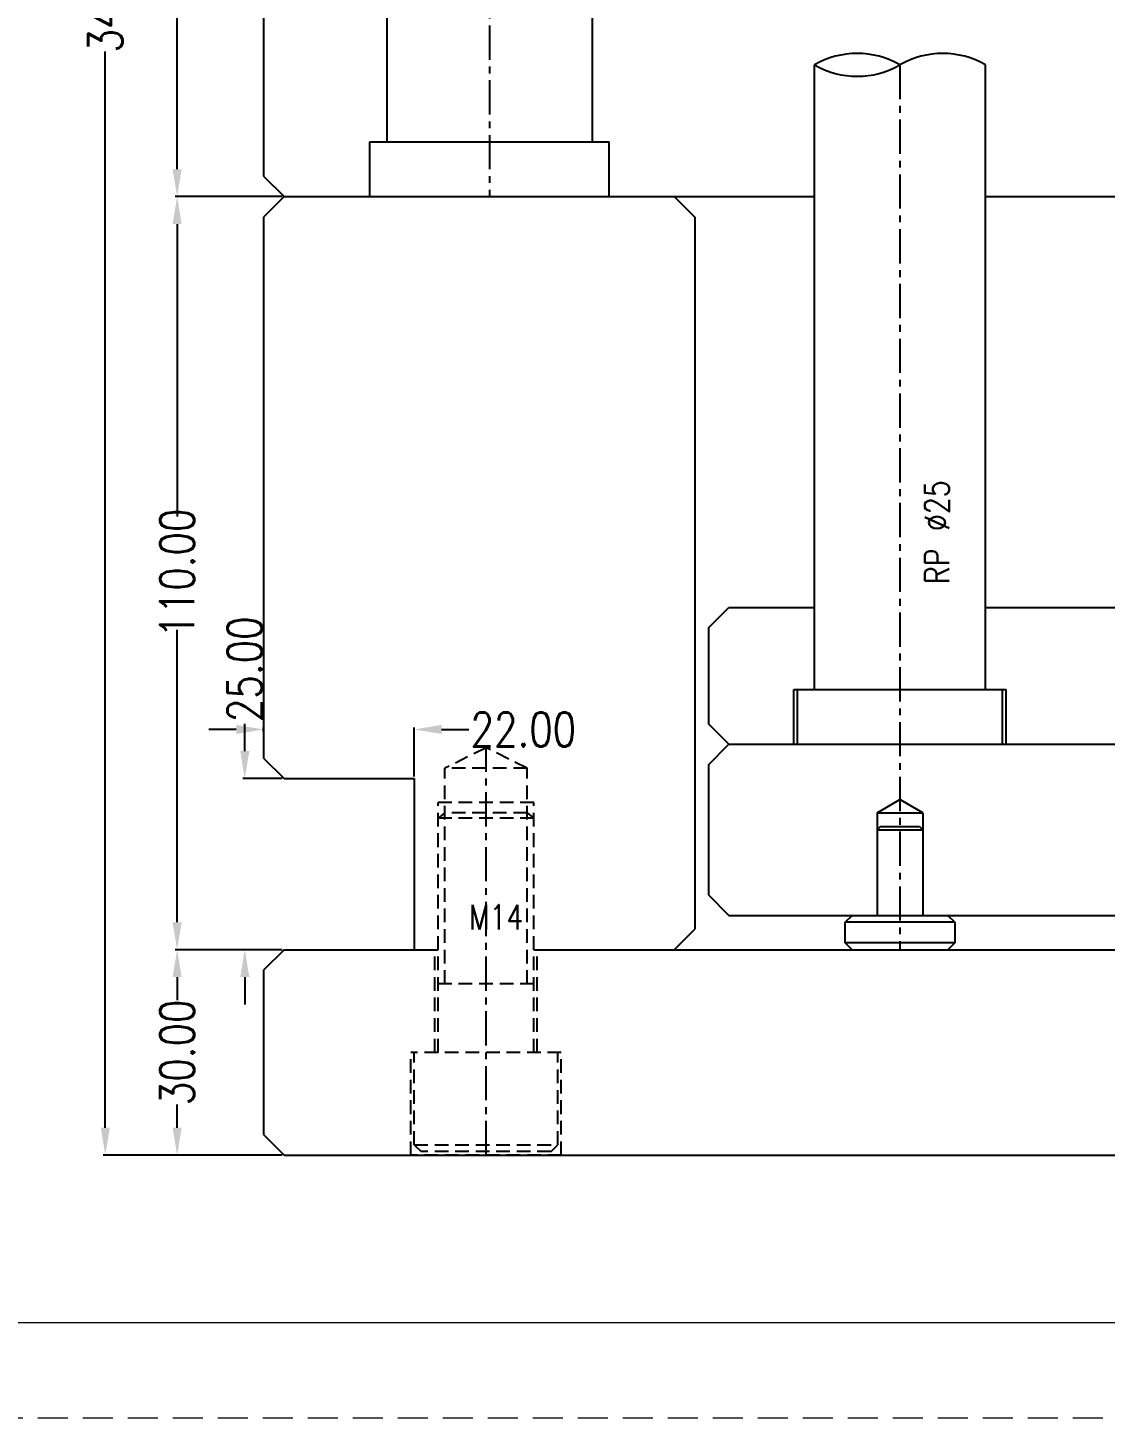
# Model space of a CAD drawing. Header units: millimetres. Extents: x 25970 to 27273, y -22508 to -21586.
# Drawn here: x 26412.1 to 26569.6, y -22507.6 to -22304.5 of the extents above; entities that cross this region are included whole.
import ezdxf

# ---------------------------------------------------------------- set-up
doc = ezdxf.new("R2010")
doc.units = ezdxf.units.MM
doc.header["$LTSCALE"] = 8
for name, pattern in [('CENTER', [2, 1.25, -0.25, 0.25, -0.25]), ('DASHED', [0.75, 0.5, -0.25]), ('HIDDEN', [0.375, 0.25, -0.125])]:
    doc.linetypes.add(name, pattern=pattern)
doc.layers.get('DEFPOINTS').update_dxf_attribs({"color": 6})
doc.layers.add('CL', color=1, linetype='Continuous')
doc.layers.add('text', color=7, linetype='Continuous')
doc.layers.add('dim', color=3, linetype='Continuous', lineweight=15)
doc.layers.add('MBOM-ASSIS-LAYER', color=71, linetype='Continuous', lineweight=9)
doc.styles.get("Standard").update_dxf_attribs({"font": 'txt.shx', "width": 0.8, "bigfont": 'chineset.shx'})
doc.dimstyles.new('ISO-25', dxfattribs={"dimtxt": 5, "dimasz": 4, "dimexe": 0.3, "dimexo": 0.3, "dimtad": 0, "dimzin": 1, "dimdsep": 46, "dimtxsty": 'Standard', "dimcen": 0, "dimclrd": 3, "dimclre": 3, "dimclrt": 3, "dimazin": 0, "dimtfac": 1, "dimtofl": 0, "dimtmove": 0, "dimatfit": 0, "dimfxl": 0, "dimarcsym": 0})

# ---------------------------------------------------------------- blocks, each defined once
blk = doc.blocks.new('*D26487')
at = {"layer": 'DEFPOINTS', "color": 0}
for p in [(26433.97, -22219.14), (26449.61, -22219.14), (26449.61, -22329.14)]:
    blk.add_point(p, dxfattribs=at)
at = {"layer": 'dim', "color": 3, "lineweight": -2}
for p, q in [((26449.31, -22219.14), (26433.67, -22219.14)), ((26433.97, -22223.14), (26433.97, -22265.85)), ((26433.97, -22325.14), (26433.97, -22282.43)), ((26449.31, -22329.14), (26433.67, -22329.14))]:
    blk.add_line(p, q, dxfattribs=at)
at = {"layer": 'dim', "color": 3}
for points in [[(26434.63, -22223.14), (26433.3, -22223.14), (26433.97, -22219.14)], [(26433.3, -22325.14), (26434.63, -22325.14), (26433.97, -22329.14)]]:
    blk.add_solid(points, dxfattribs=at)
at = {"layer": 'dim', "color": 3, "insert": (26433.97, -22274.14), "char_height": 5, "attachment_point": 5, "rotation": 90}
blk.add_mtext('110.00', dxfattribs=at)
blk = doc.blocks.new('*D26488')
at = {"layer": 'DEFPOINTS', "color": 0}
for p in [(26433.97, -22329.14), (26449.61, -22329.14), (26449.61, -22439.14)]:
    blk.add_point(p, dxfattribs=at)
at = {"layer": 'dim', "color": 3, "lineweight": -2}
for p, q in [((26449.31, -22329.14), (26433.67, -22329.14)), ((26433.97, -22333.14), (26433.97, -22375.85)), ((26433.97, -22435.14), (26433.97, -22392.43)), ((26449.31, -22439.14), (26433.67, -22439.14))]:
    blk.add_line(p, q, dxfattribs=at)
at = {"layer": 'dim', "color": 3}
for points in [[(26434.63, -22333.14), (26433.3, -22333.14), (26433.97, -22329.14)], [(26433.3, -22435.14), (26434.63, -22435.14), (26433.97, -22439.14)]]:
    blk.add_solid(points, dxfattribs=at)
at = {"layer": 'dim', "color": 3, "insert": (26433.97, -22384.14), "char_height": 5, "attachment_point": 5, "rotation": 90}
blk.add_mtext('110.00', dxfattribs=at)
blk = doc.blocks.new('*D26489')
at = {"layer": 'DEFPOINTS', "color": 0}
for p in [(26433.97, -22439.14), (26449.61, -22439.14), (26449.61, -22469.14)]:
    blk.add_point(p, dxfattribs=at)
at = {"layer": 'dim', "color": 3, "lineweight": -2}
for p, q in [((26449.31, -22439.14), (26433.67, -22439.14)), ((26433.97, -22443.14), (26433.97, -22446.52)), ((26433.97, -22465.14), (26433.97, -22461.77)), ((26449.31, -22469.14), (26433.67, -22469.14))]:
    blk.add_line(p, q, dxfattribs=at)
at = {"layer": 'dim', "color": 3}
for points in [[(26434.63, -22443.14), (26433.3, -22443.14), (26433.97, -22439.14)], [(26433.3, -22465.14), (26434.63, -22465.14), (26433.97, -22469.14)]]:
    blk.add_solid(points, dxfattribs=at)
at = {"layer": 'dim', "color": 3, "insert": (26433.97, -22454.14), "char_height": 5, "attachment_point": 5, "rotation": 90}
blk.add_mtext('30.00', dxfattribs=at)
blk = doc.blocks.new('*D26490')
at = {"layer": 'DEFPOINTS', "color": 0}
for p in [(26423.47, -22128.14), (26449.61, -22128.14), (26449.61, -22469.14)]:
    blk.add_point(p, dxfattribs=at)
at = {"layer": 'dim', "color": 3, "lineweight": -2}
for p, q in [((26449.31, -22128.14), (26423.17, -22128.14)), ((26423.47, -22132.14), (26423.47, -22289.35)), ((26423.47, -22465.14), (26423.47, -22307.93)), ((26449.31, -22469.14), (26423.17, -22469.14))]:
    blk.add_line(p, q, dxfattribs=at)
at = {"layer": 'dim', "color": 3}
for points in [[(26424.14, -22132.14), (26422.81, -22132.14), (26423.47, -22128.14)], [(26422.81, -22465.14), (26424.14, -22465.14), (26423.47, -22469.14)]]:
    blk.add_solid(points, dxfattribs=at)
at = {"layer": 'dim', "color": 3, "insert": (26423.47, -22298.64), "char_height": 5, "attachment_point": 5, "rotation": 90}
blk.add_mtext('341.00', dxfattribs=at)
blk = doc.blocks.new('*D26491')
at = {"layer": 'DEFPOINTS', "color": 0}
for p in [(26443.85, -22414.14), (26449.61, -22414.14), (26449.61, -22439.14)]:
    blk.add_point(p, dxfattribs=at)
at = {"layer": 'dim', "color": 3, "lineweight": -2}
for p, q in [((26443.85, -22410.14), (26443.85, -22406.14)), ((26449.31, -22414.14), (26443.55, -22414.14)), ((26449.31, -22439.14), (26443.55, -22439.14)), ((26443.85, -22443.14), (26443.85, -22447.14))]:
    blk.add_line(p, q, dxfattribs=at)
at = {"layer": 'dim', "color": 3}
for points in [[(26443.19, -22410.14), (26444.52, -22410.14), (26443.85, -22414.14)], [(26444.52, -22443.14), (26443.19, -22443.14), (26443.85, -22439.14)]]:
    blk.add_solid(points, dxfattribs=at)
at = {"layer": 'dim', "color": 3, "insert": (26443.85, -22398.18), "char_height": 5, "attachment_point": 5, "rotation": 90}
blk.add_mtext('25.00', dxfattribs=at)
blk = doc.blocks.new('*D26503')
at = {"layer": 'DEFPOINTS', "color": 0}
for p in [(26446.61, -22407.56), (26468.61, -22406.97), (26468.61, -22414.14)]:
    blk.add_point(p, dxfattribs=at)
at = {"layer": 'dim', "color": 3, "lineweight": -2}
for p, q in [((26442.61, -22406.97), (26438.61, -22406.97)), ((26446.61, -22407.26), (26446.61, -22406.67)), ((26468.61, -22413.84), (26468.61, -22406.67)), ((26472.61, -22406.97), (26476.61, -22406.97))]:
    blk.add_line(p, q, dxfattribs=at)
at = {"layer": 'dim', "color": 3}
for points in [[(26442.61, -22407.63), (26442.61, -22406.3), (26446.61, -22406.97)], [(26472.61, -22406.3), (26472.61, -22407.63), (26468.61, -22406.97)]]:
    blk.add_solid(points, dxfattribs=at)
at = {"layer": 'dim', "color": 3, "insert": (26484.57, -22406.97), "char_height": 5, "attachment_point": 5}
blk.add_mtext('22.00', dxfattribs=at)
blk = doc.blocks.new('20100617.142056')
at = {"layer": 'MBOM-ASSIS-LAYER'}
blk.add_line((-12.7, 12.7), (-1176.3, 12.7), dxfattribs=at)
at = {"layer": 'MBOM-ASSIS-LAYER', "linetype": 'DASHED'}
blk.add_line((0, 0), (-1189, 0), dxfattribs=at)

msp = doc.modelspace()

# ---------------------------------------------------------------- linework, layer by layer
at = {"linetype": 'Continuous'}
for p, q in [((26464.607, -22131.141), (26464.607, -22321.141)), ((26494.607, -22131.141), (26494.607, -22321.141)), ((26446.607, -22222.141), (26446.607, -22326.141)), ((26446.607, -22326.141), (26449.607, -22329.141)), ((26449.607, -22329.141), (26446.607, -22332.141)), ((26449.607, -22329.141), (26527.107, -22329.141)), ((26506.607, -22329.141), (26509.607, -22332.141)), ((26552.107, -22329.141), (26756.107, -22329.141)), ((26446.607, -22332.141), (26446.607, -22411.141)), ((26509.607, -22332.141), (26509.607, -22436.141)), ((26511.607, -22392.141), (26514.607, -22389.141)), ((26514.607, -22389.141), (26527.107, -22389.141)), ((26552.107, -22389.141), (26728.607, -22389.141)), ((26511.607, -22392.141), (26511.607, -22406.141)), ((26514.607, -22409.141), (26511.607, -22406.141)), ((26511.607, -22412.141), (26514.607, -22409.141)), ((26514.607, -22409.141), (26728.607, -22409.141)), ((26446.607, -22411.141), (26449.607, -22414.141)), ((26511.607, -22412.141), (26511.607, -22431.141)), ((26449.607, -22414.141), (26468.607, -22414.141)), ((26468.607, -22414.141), (26468.607, -22439.141)), ((26536.257, -22419.141), (26539.607, -22417.207)), ((26542.957, -22419.141), (26539.607, -22417.207)), ((26536.257, -22419.141), (26542.957, -22419.141)), ((26536.257, -22419.141), (26536.257, -22434.141)), ((26542.957, -22419.141), (26542.957, -22434.141)), ((26536.757, -22421.141), (26536.257, -22421.641)), ((26536.257, -22421.641), (26542.957, -22421.641)), ((26536.757, -22421.141), (26542.457, -22421.141)), ((26542.457, -22421.141), (26542.957, -22421.641)), ((26511.607, -22431.141), (26514.607, -22434.141)), ((26514.607, -22434.141), (26728.607, -22434.141)), ((26531.607, -22435.141), (26532.607, -22434.141)), ((26531.607, -22438.141), (26531.607, -22435.141)), ((26547.607, -22435.141), (26531.607, -22435.141)), ((26532.607, -22434.141), (26546.607, -22434.141)), ((26546.607, -22434.141), (26547.607, -22435.141)), ((26547.607, -22435.141), (26547.607, -22438.141)), ((26506.607, -22439.141), (26509.607, -22436.141)), ((26547.607, -22438.141), (26531.607, -22438.141)), ((26532.607, -22439.141), (26531.607, -22438.141)), ((26547.607, -22438.141), (26546.607, -22439.141)), ((26449.607, -22439.141), (26446.607, -22442.141)), ((26449.607, -22439.141), (26472.107, -22439.141)), ((26486.107, -22439.141), (26756.107, -22439.141)), ((26532.607, -22439.141), (26546.607, -22439.141)), ((26446.607, -22442.141), (26446.607, -22466.141)), ((26446.607, -22466.141), (26449.607, -22469.141)), ((26449.607, -22469.141), (26793.607, -22469.141))]:
    msp.add_line(p, q, dxfattribs=at)
for p, q in [((26527.107, -22401.141), (26527.107, -22309.889)), ((26552.107, -22401.141), (26552.107, -22309.889)), ((26462.107, -22321.141), (26497.107, -22321.141)), ((26462.107, -22329.141), (26462.107, -22321.141)), ((26497.107, -22329.141), (26497.107, -22321.141)), ((26524.107, -22401.141), (26555.107, -22401.141)), ((26524.107, -22409.141), (26524.107, -22401.141)), ((26524.607, -22409.141), (26524.607, -22401.141)), ((26554.607, -22409.141), (26554.607, -22401.141)), ((26555.107, -22409.141), (26555.107, -22401.141)), ((26524.607, -22409.141), (26554.607, -22409.141))]:
    msp.add_line(p, q)
at = {"linetype": 'HIDDEN'}
for p, q in [((26479.107, -22409.641), (26473.107, -22412.641)), ((26485.107, -22412.641), (26479.107, -22409.641)), ((26473.107, -22444.141), (26473.107, -22412.641)), ((26485.107, -22412.641), (26473.107, -22412.641)), ((26485.107, -22444.141), (26485.107, -22412.641)), ((26472.107, -22454.141), (26472.107, -22417.641)), ((26486.107, -22417.641), (26472.107, -22417.641)), ((26486.107, -22454.141), (26486.107, -22417.641)), ((26473.107, -22419.141), (26472.107, -22419.941)), ((26485.107, -22419.141), (26473.107, -22419.141)), ((26485.107, -22419.141), (26486.107, -22419.941)), ((26486.107, -22419.941), (26472.107, -22419.941)), ((26471.607, -22454.141), (26471.607, -22439.141)), ((26486.607, -22454.141), (26486.607, -22439.141)), ((26486.107, -22444.141), (26472.107, -22444.141)), ((26468.107, -22469.141), (26468.107, -22454.141)), ((26490.107, -22454.141), (26468.107, -22454.141)), ((26468.607, -22467.641), (26468.607, -22454.141)), ((26489.607, -22467.641), (26489.607, -22454.141)), ((26490.107, -22469.141), (26490.107, -22454.141)), ((26468.607, -22467.641), (26489.607, -22467.641)), ((26468.607, -22467.641), (26469.607, -22468.641)), ((26488.607, -22468.641), (26489.607, -22467.641)), ((26490.107, -22469.141), (26468.107, -22469.141)), ((26488.607, -22468.641), (26469.607, -22468.641))]:
    msp.add_line(p, q, dxfattribs=at)
for centre, start, end in [((26533.357, -22320.715), 60, 120), ((26533.357, -22299.064), 240, 300), ((26545.857, -22320.715), 60, 120)]:
    msp.add_arc(centre, 12.5, start, end)
at = {"layer": 'CL', "color": 7, "linetype": 'CENTER', "ltscale": 0.5}
for p, q in [((26479.607, -22128.141), (26479.607, -22329.141)), ((26539.607, -22309.889), (26539.607, -22439.141)), ((26479.107, -22469.141), (26479.107, -22409.641))]:
    msp.add_line(p, q, dxfattribs=at)

# ---------------------------------------------------------------- block references
at = {"layer": 'MBOM-ASSIS-LAYER', "xscale": 1.09605007185252, "yscale": 1.09605007185252, "zscale": 1.09605007185252}
msp.add_blockref('20100617.142056', (27272.899, -22507.575), dxfattribs=at)

# ---------------------------------------------------------------- texts
at = {"linetype": 'HIDDEN', "insert": (26476.654, -22432.569), "char_height": 3.6, "width": 4.25734, "attachment_point": 1}
msp.add_mtext('M14', dxfattribs=at)
at = {"layer": 'text', "insert": (26543.217, -22385.732), "char_height": 3.6, "width": 30.63824, "attachment_point": 1, "rotation": 90}
msp.add_mtext('RP %%c25', dxfattribs=at)

# ---------------------------------------------------------------- dimensions: what is measured, and where the dimension line sits
at = {"layer": 'dim'}
for base, p1, p2, picture, middle in [((26423.472, -22128.141), (26449.607, -22469.141), (26449.607, -22128.141), '*D26490', (26423.472, -22298.641)), ((26433.968, -22219.141), (26449.607, -22329.141), (26449.607, -22219.141), '*D26487', (26433.968, -22274.141)), ((26433.968, -22329.141), (26449.607, -22439.141), (26449.607, -22329.141), '*D26488', (26433.968, -22384.141)), ((26443.853, -22414.141), (26449.607, -22439.141), (26449.607, -22414.141), '*D26491', (26443.853, -22398.183)), ((26433.968, -22439.141), (26449.607, -22469.141), (26449.607, -22439.141), '*D26489', (26433.968, -22454.141))]:
    dim = msp.add_linear_dim(base=base, p1=p1, p2=p2, angle=90, dimstyle='ISO-25', dxfattribs=at)
    dim.commit()
    dim.dimension.update_dxf_attribs({"geometry": picture, "text_midpoint": middle})
dim = msp.add_linear_dim(base=(26468.607, -22406.966), p1=(26446.607, -22407.564), p2=(26468.607, -22414.141), dimstyle='ISO-25', dxfattribs=at)
dim.commit()
dim.dimension.update_dxf_attribs({"geometry": '*D26503', "text_midpoint": (26484.566, -22406.966)})

doc.saveas('drawing.dxf')
